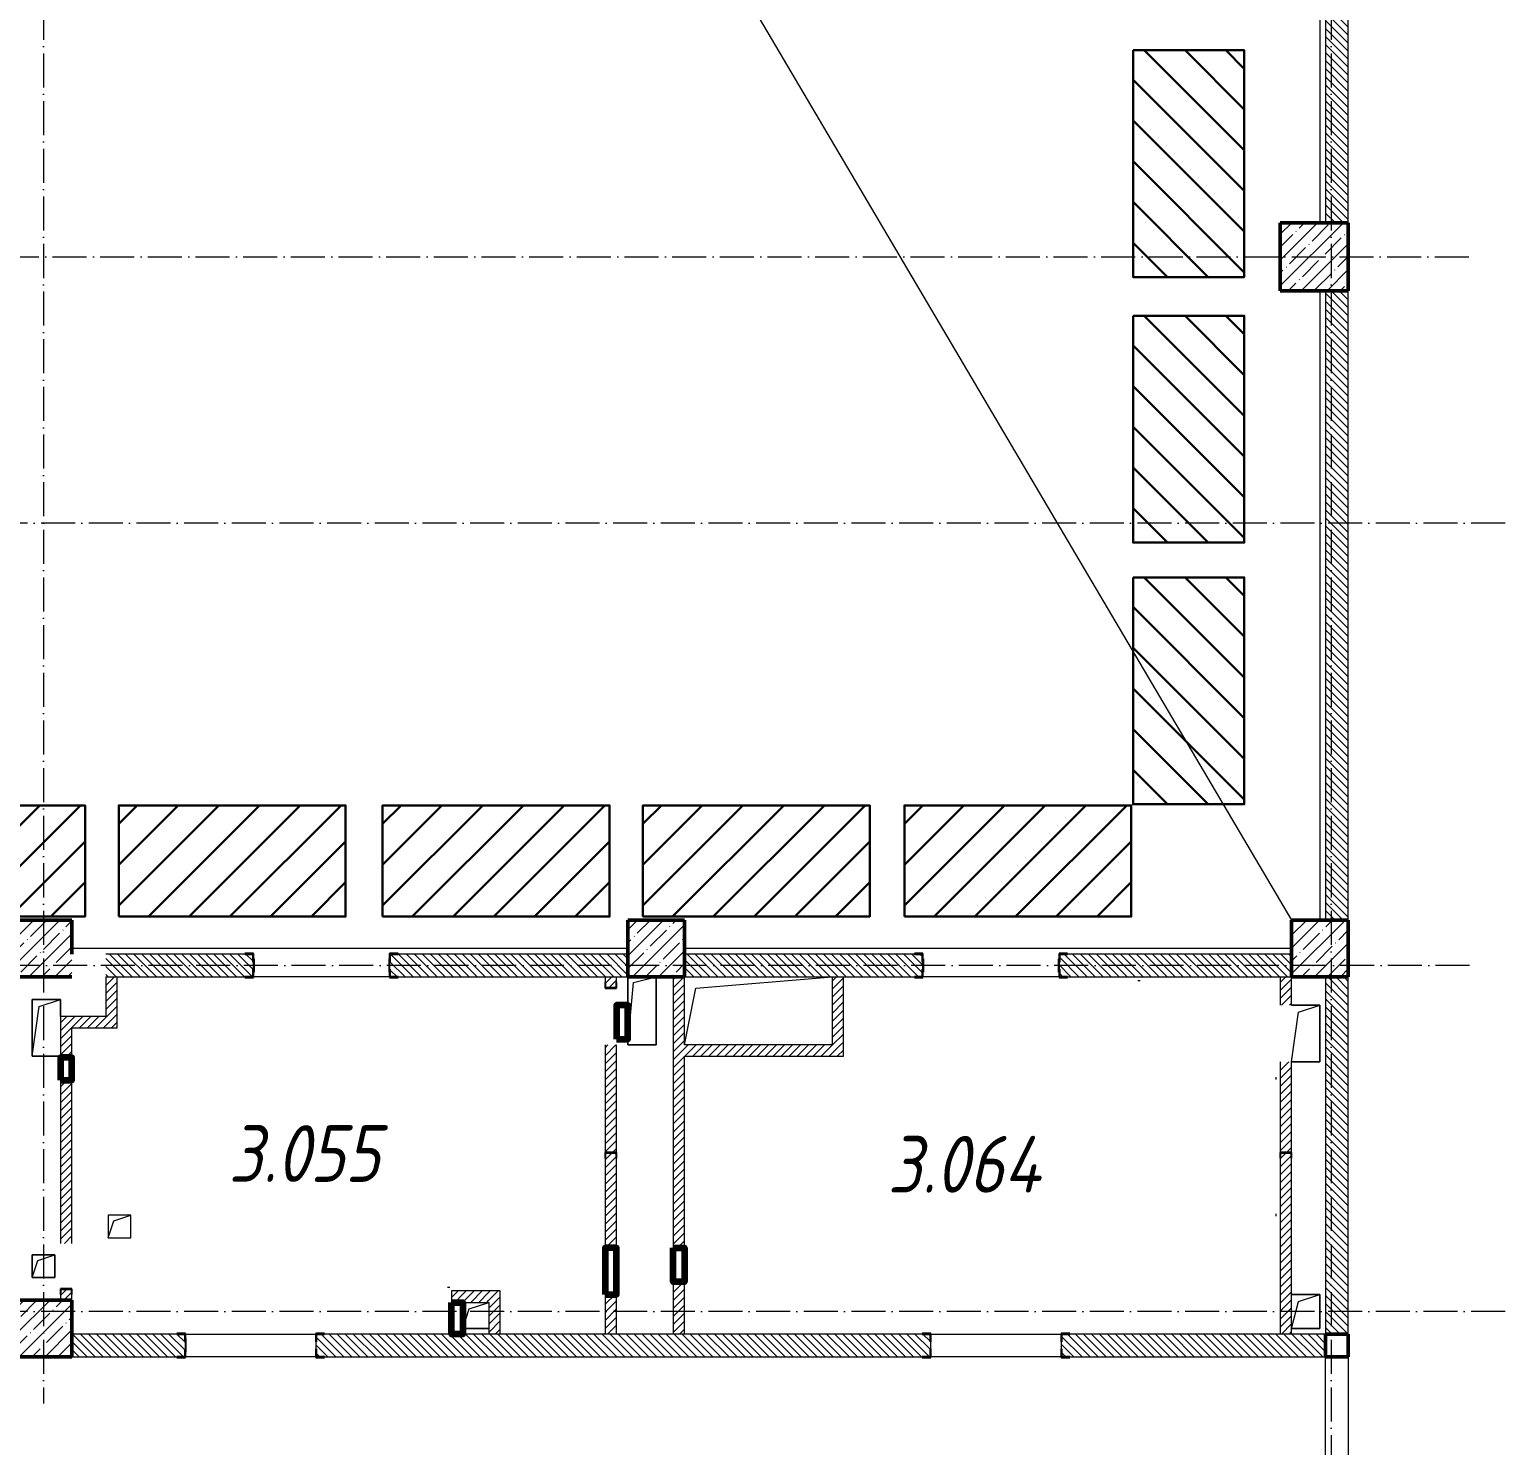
# Model space of a CAD drawing. Header units: millimetres. Extents: x -356862 to 418287, y 0 to 839748.
# Drawn here: x 220054 to 232995, y 467213 to 479702 of the extents above; entities that cross this region are included whole.
import ezdxf

# ---------------------------------------------------------------- set-up
doc = ezdxf.new("R2010")
doc.units = ezdxf.units.MM
doc.linetypes.add('50_200_ШТРИХ_1Т_ш5_п1_п1_', pattern=[700, 500, -100, 0, -100])
for name, color, linetype, lineweight in [('0) строит. леса', 20, 'Continuous', 30), ('9.7) Заделка 956 шт', 6, 'Continuous', 158), ('A-DETL-____-OTLN-4', 7, 'Continuous', 18), ('A-FLOR-____-OTLN', 7, 'Continuous', 9), ('A-GENM-____-MCUT', 7, 'Continuous', 25), ('A-GENM-____-OTLN', 7, 'Continuous', 9), ('A-GENM-____-OTLN-1', 7, 'Continuous', 25), ('A-WALL-____-MCUT-3', 7, 'Continuous', 9), ('A-WALL-____-PATT-1', 7, 'Continuous', 9), ('A-WALL-FNSH-MCUT-1', 7, 'Continuous', 9), ('I-WALL-____-OTLN', 7, 'Continuous', 9), ('S-COLS-____-MCUT', 7, 'Continuous', 50), ('S-COLS-____-OTLN', 7, 'Continuous', 9), ('S-GRID-____-OTLN-1', 7, '50_200_ШТРИХ_1Т_ш5_п1_п1_', 9), ('Марки помещений', 7, 'Continuous', 9)]:
    doc.layers.add(name, color=color, linetype=linetype, lineweight=lineweight)
doc.styles.add('ISOCPEUR_I_2', font='isocpeui.ttf', dxfattribs={"width": 0.85, "height": 2.3})
pattern_1 = [(45, (142429.057, 459015.94), (-35.35534, 35.35534), [])]
pattern_2 = [(135, (142429.057, 459015.94), (-35.35534, -35.35534), [])]

# ---------------------------------------------------------------- blocks, each defined once
blk = doc.blocks.new('BSC_Колонна _Прямоугольная - 500х500-V13-АР1_План отверстий 3 этажа в осях 1-64_А-ГГ')
at = {"layer": 'S-COLS-____-OTLN'}
h = blk.add_hatch(dxfattribs=at)
h.set_pattern_fill('FP_49', color=256, style=0, pattern_type=2)
h.set_pattern_definition([(45, (-89000, -12581.04), (-114.04925, 114.04925), []), (45, (-88885.95, -12581.04), (-114.04925, 114.04925), [201.613, -40.323, 3.353, -36.97])])
h.paths.add_polyline_path([(-250, -250), (250, -250), (250, 250), (-250, 250)], flags=0)
at = {"layer": 'S-COLS-____-MCUT'}
for p, q in [((250, 250), (-250, 250)), ((-250, 250), (-250, -250)), ((250, -250), (250, 250)), ((-250, -250), (250, -250))]:
    blk.add_line(p, q, dxfattribs=at)
blk = doc.blocks.new('BSC_Колонна _Прямоугольная - 600х600-V20-АР1_План отверстий 3 этажа в осях 1-64_А-ГГ')
at = {"layer": 'S-COLS-____-OTLN'}
h = blk.add_hatch(dxfattribs=at)
h.set_pattern_fill('FP_57', color=256, style=0, pattern_type=2)
h.set_pattern_definition([(45, (-88950, -18681.04), (-114.04925, 114.04925), []), (45, (-88835.95, -18681.04), (-114.04925, 114.04925), [201.613, -40.323, 3.353, -36.97])])
h.paths.add_polyline_path([(-300, -300), (300, -300), (300, 300), (-300, 300)], flags=0)
at = {"layer": 'S-COLS-____-MCUT'}
for p, q in [((300, 300), (-300, 300)), ((-300, 300), (-300, -300)), ((300, -300), (300, 300)), ((-300, -300), (300, -300))]:
    blk.add_line(p, q, dxfattribs=at)
blk = doc.blocks.new('BSC_Колонна _Прямоугольная - 500х500-V23-АР1_План отверстий 3 этажа в осях 1-64_А-ГГ')
at = {"layer": 'S-COLS-____-OTLN'}
h = blk.add_hatch(dxfattribs=at)
h.set_pattern_fill('FP_60', color=256, style=0, pattern_type=2)
h.set_pattern_definition([(45, (-77750, -12581.04), (-114.04925, 114.04925), []), (45, (-77635.95, -12581.04), (-114.04925, 114.04925), [201.613, -40.323, 3.353, -36.97])])
h.paths.add_polyline_path([(-250, -250), (250, -250), (250, 250), (-250, 250)], flags=0)
at = {"layer": 'S-COLS-____-MCUT'}
for p, q in [((250, 250), (-250, 250)), ((-250, 250), (-250, -250)), ((250, -50), (250, 250)), ((-250, -250), (250, -250))]:
    blk.add_line(p, q, dxfattribs=at)
blk = doc.blocks.new('BSC_Колонна _Прямоугольная - 500х500-V24-АР1_План отверстий 3 этажа в осях 1-64_А-ГГ')
at = {"layer": 'S-COLS-____-OTLN'}
h = blk.add_hatch(dxfattribs=at)
h.set_pattern_fill('FP_61', color=256, style=0, pattern_type=2)
h.set_pattern_definition([(45, (-83150, -12581.04), (-114.04925, 114.04925), []), (45, (-83035.95, -12581.04), (-114.04925, 114.04925), [201.613, -40.323, 3.353, -36.97])])
h.paths.add_polyline_path([(-250, -250), (250, -250), (250, 250), (-250, 250)], flags=0)
at = {"layer": 'S-COLS-____-MCUT'}
for p, q in [((250, 250), (-250, 250)), ((-250, 250), (-250, -250)), ((250, -250), (250, 250)), ((-250, -250), (250, -250))]:
    blk.add_line(p, q, dxfattribs=at)
blk = doc.blocks.new('BSC_Колонна _Прямоугольная - 500х500-V158-АР1_План отверстий 3 этажа в осях 1-64_А-ГГ')
at = {"layer": 'S-COLS-____-OTLN'}
h = blk.add_hatch(dxfattribs=at)
h.set_pattern_fill('FP_182', color=256, style=0, pattern_type=2)
h.set_pattern_definition([(45, (-77750, -9231.04), (-114.04925, 114.04925), []), (45, (-77635.95, -9231.04), (-114.04925, 114.04925), [201.613, -40.323, 3.353, -36.97])])
h.paths.add_polyline_path([(-250, -250), (250, -250), (250, 250), (-250, 250)], flags=0)
at = {"layer": 'S-COLS-____-MCUT'}
for p, q in [((250, 250), (-250, 250)), ((-250, 250), (-250, -250)), ((250, -250), (250, 250)), ((-250, -250), (250, -250))]:
    blk.add_line(p, q, dxfattribs=at)
blk = doc.blocks.new('154_Стойка_СКБ_Уголок - СМ-2180_200-28268025-АР1_План отверстий 3 этажа в осях 1-64_А-ГГ')
at = {"layer": 'A-GENM-____-MCUT'}
for p, q in [((125, 156), (125, 81)), ((200, 156), (125, 156)), ((131, 81), (131, 150)), ((131, 150), (200, 150)), ((200, 150), (200, 156)), ((125, 81), (131, 81)), ((131, 19), (125, 19)), ((125, 19), (125, -56)), ((131, -50), (131, 19)), ((125, -56), (200, -56)), ((200, -50), (131, -50)), ((200, -56), (200, -50))]:
    blk.add_line(p, q, dxfattribs=at)
blk = doc.blocks.new('Стойка_Влож_Полоса боковая - Полоса-V165-АР1_План отверстий 3 этажа в осях 1-64_А-ГГ')
at = {"layer": 'A-GENM-____-OTLN'}
for p, q in [((-5, 60), (0, 60)), ((-5, -60), (-5, 60)), ((0, -60), (-5, -60))]:
    blk.add_line(p, q, dxfattribs=at)
blk = doc.blocks.new('154_Фахверк_СКБ_Швеллер - Тип_100_3960-28331862-АР1_План отверстий 3 этажа в осях 1-64_А-ГГ')
at = {"layer": 'A-GENM-____-MCUT'}
for p, q in [((175, 50), (125, 50)), ((125, 50), (125, -50)), ((128, 47), (175, 47)), ((128, -47), (128, 47)), ((175, 47), (175, 50)), ((125, -50), (175, -50)), ((175, -47), (128, -47)), ((175, -50), (175, -47))]:
    blk.add_line(p, q, dxfattribs=at)
blk = doc.blocks.new('154_Стойка_СКБ_Уголок - СМ-2480_200-28346303-АР1_План отверстий 3 этажа в осях 1-64_А-ГГ')
at = {"layer": 'A-GENM-____-MCUT'}
for p, q in [((125, 156), (125, 81)), ((200, 156), (125, 156)), ((131, 81), (131, 150)), ((131, 150), (200, 150)), ((200, 150), (200, 156)), ((125, 81), (131, 81)), ((131, 19), (125, 19)), ((125, 19), (125, -56)), ((131, -50), (131, 19)), ((125, -56), (200, -56)), ((200, -50), (131, -50)), ((200, -56), (200, -50))]:
    blk.add_line(p, q, dxfattribs=at)
blk = doc.blocks.new('Стойка_Влож_Полоса боковая - Полоса-28213942-АР1_План отверстий 3 этажа в осях 1-64_А-ГГ')
at = {"layer": 'A-GENM-____-OTLN'}
for p, q in [((-5, 60), (0, 60)), ((-5, -60), (-5, 60)), ((0, 31), (0, -31)), ((0, -60), (-5, -60))]:
    blk.add_line(p, q, dxfattribs=at)
blk = doc.blocks.new('154_Фахверк_СКБ_Швеллер - Тип_100_3960_зеркало-29769493-АР1_План отверстий 3 этажа в осях 1-64_А-ГГ')
at = {"layer": 'A-GENM-____-MCUT'}
for p, q in [((175, 50), (125, 50)), ((125, 50), (125, -50)), ((128, 47), (175, 47)), ((128, -47), (128, 47)), ((175, 47), (175, 50)), ((125, -50), (175, -50)), ((175, -47), (128, -47)), ((175, -50), (175, -47))]:
    blk.add_line(p, q, dxfattribs=at)
blk = doc.blocks.new('AR_Отверстие прямоугольное _в плите_ - AR_Отверстие прямоугольное _в плите_-30458127-АР1_План отверстий 3 этажа в осях 1-64_А-ГГ')
at = {"layer": 'A-GENM-____-OTLN'}
for p, q in [((100, 100), (-100, 100)), ((-100, 100), (-100, -100)), ((-100, -100), (-50, 50)), ((-50, 50), (100, 100)), ((100, -100), (100, 100)), ((-100, -100), (100, -100))]:
    blk.add_line(p, q, dxfattribs=at)
blk = doc.blocks.new('AR_Отверстие прямоугольное _в плите_ - AR_Отверстие прямоугольное _в плите_-30459229-АР1_План отверстий 3 этажа в осях 1-64_А-ГГ')
at = {"layer": 'A-GENM-____-OTLN'}
for p, q in [((125, 250), (-125, 250)), ((-125, 250), (-125, -250)), ((-125, -250), (-63, 188)), ((-63, 188), (125, 250)), ((125, 100), (125, 250)), ((-125, -250), (125, -250))]:
    blk.add_line(p, q, dxfattribs=at)
blk = doc.blocks.new('AR_Отверстие прямоугольное _в плите_ - AR_Отверстие прямоугольное _в плите_-V171-АР1_План отверстий 3 этажа в осях 1-64_А-ГГ')
at = {"layer": 'A-GENM-____-OTLN'}
for p, q in [((125, 250), (-125, 250)), ((-125, -250), (-63, 188)), ((-63, 188), (125, 250)), ((125, -250), (125, 250)), ((-125, -250), (125, -250))]:
    blk.add_line(p, q, dxfattribs=at)
blk = doc.blocks.new('AR_Отверстие прямоугольное _в плите_ - AR_Отверстие прямоугольное _в плите_-30459234-АР1_План отверстий 3 этажа в осях 1-64_А-ГГ')
at = {"layer": 'A-GENM-____-OTLN'}
for p, q in [((-125, 300), (-125, -300)), ((-75, 250), (125, 300)), ((125, -300), (125, 300)), ((-125, -300), (-75, 250)), ((-125, -300), (125, -300))]:
    blk.add_line(p, q, dxfattribs=at)
blk = doc.blocks.new('AR_Отверстие прямоугольное _в плите_ - AR_Отверстие прямоугольное _в плите_-30459207-АР1_План отверстий 3 этажа в осях 1-64_А-ГГ')
at = {"layer": 'A-GENM-____-OTLN'}
for p, q in [((100, 100), (-100, 100)), ((-100, 100), (-100, -100)), ((-100, -100), (-50, 50)), ((-50, 50), (100, 100)), ((100, -100), (100, 100)), ((-100, -100), (100, -100))]:
    blk.add_line(p, q, dxfattribs=at)
blk = doc.blocks.new('AR_Отверстие прямоугольное _в плите_ - AR_Отверстие прямоугольное _в плите_-30552510-АР1_План отверстий 3 этажа в осях 1-64_А-ГГ')
at = {"layer": 'A-GENM-____-OTLN'}
for p, q in [((-550, 200), (650, 300)), ((-650, -300), (-550, 200))]:
    blk.add_line(p, q, dxfattribs=at)
blk = doc.blocks.new('AR_Отверстие прямоугольное _в плите_ - AR_Отверстие прямоугольное _в плите_-30552839-АР1_План отверстий 3 этажа в осях 1-64_А-ГГ')
at = {"layer": 'A-GENM-____-OTLN'}
for p, q in [((-115, -115), (-58, 58)), ((-58, 58), (115, 115)), ((-115, -115), (115, -115))]:
    blk.add_line(p, q, dxfattribs=at)
blk = doc.blocks.new('AR_Отверстие прямоугольное _в плите_ - AR_Отверстие прямоугольное _в плите_-30552590-АР1_План отверстий 3 этажа в осях 1-64_А-ГГ')
at = {"layer": 'A-GENM-____-OTLN'}
for p, q in [((125, 150), (-125, 150)), ((-63, 88), (125, 150)), ((125, -150), (125, 150)), ((-125, -150), (-63, 88)), ((-125, -150), (125, -150))]:
    blk.add_line(p, q, dxfattribs=at)
blk = doc.blocks.new('BSC_Колонна _Прямоугольная1 - 200х200 _металл_-35216022-АР1_План отверстий 3 этажа в осях 1-64_А-ГГ')
at = {"layer": 'S-COLS-____-MCUT'}
for p, q in [((100, 100), (-100, 100)), ((-100, 100), (-100, -100)), ((100, -100), (100, 100)), ((-100, -100), (100, -100))]:
    blk.add_line(p, q, dxfattribs=at)

msp = doc.modelspace()

# ---------------------------------------------------------------- hatches: boundary and pattern name
at = {"layer": '0) строит. леса'}
h = msp.add_hatch(dxfattribs=at)
h.set_pattern_fill('ANSI31', color=256, scale=80, angle=-90)
h.set_pattern_definition([(315, (375800.56, 479077.98), (179.60512, 179.60512), [])])
h.paths.add_polyline_path([(229782.0629, 479518.2093), (229782.0629, 477518.2093), (230762.0629, 477518.2093), (230762.0629, 479518.2093)])
h = msp.add_hatch(dxfattribs=at)
h.set_pattern_fill('ANSI31', color=256, scale=80, angle=-90)
h.set_pattern_definition([(315, (375800.56, 476736.02), (179.60512, 179.60512), [])])
h.paths.add_polyline_path([(229782.0629, 477176.2477), (229782.0629, 475176.2477), (230762.0629, 475176.2477), (230762.0629, 477176.2477)])
h = msp.add_hatch(dxfattribs=at)
h.set_pattern_fill('ANSI31', color=256, scale=80, angle=-90)
h.set_pattern_definition([(315, (375800.56, 474429.28), (179.60512, 179.60512), [])])
h.paths.add_polyline_path([(229782.0629, 474869.5043), (229782.0629, 472869.5043), (230762.0629, 472869.5043), (230762.0629, 474869.5043)])
h = msp.add_hatch(dxfattribs=at)
h.set_pattern_fill('ANSI31', color=256, scale=80)
h.set_pattern_definition([(45, (218985.83, 617897.41), (-179.60512, 179.60512), [])])
h.paths.add_polyline_path([(218545.6, 471878.9147), (220545.6, 471878.9147), (220545.6, 472858.9147), (218545.6, 472858.9147)])
h = msp.add_hatch(dxfattribs=at)
h.set_pattern_fill('ANSI31', color=256, scale=80)
h.set_pattern_definition([(45, (221281.95, 617897.41), (-179.60512, 179.60512), [])])
h.paths.add_polyline_path([(220841.7239, 471878.9147), (222841.7239, 471878.9147), (222841.7239, 472858.9147), (220841.7239, 472858.9147)])
h = msp.add_hatch(dxfattribs=at)
h.set_pattern_fill('ANSI31', color=256, scale=80)
h.set_pattern_definition([(45, (223607.92, 617897.41), (-179.60512, 179.60512), [])])
h.paths.add_polyline_path([(223167.6886, 471878.9147), (225167.6886, 471878.9147), (225167.6886, 472858.9147), (223167.6886, 472858.9147)])
h = msp.add_hatch(dxfattribs=at)
h.set_pattern_fill('ANSI31', color=256, scale=80)
h.set_pattern_definition([(45, (225901.93, 617897.41), (-179.60512, 179.60512), [])])
h.paths.add_polyline_path([(225461.7017, 471878.9147), (227461.7017, 471878.9147), (227461.7017, 472858.9147), (225461.7017, 472858.9147)])
h = msp.add_hatch(dxfattribs=at)
h.set_pattern_fill('ANSI31', color=256, scale=80)
h.set_pattern_definition([(45, (228206.61, 617897.41), (-179.60512, 179.60512), [])])
h.paths.add_polyline_path([(227766.3852, 471878.9147), (229766.3852, 471878.9147), (229766.3852, 472858.9147), (227766.3852, 472858.9147)])
at = {"layer": 'A-WALL-____-PATT-1'}
h = msp.add_hatch(dxfattribs=at)
h.set_pattern_fill('FP_6', color=256, style=0, pattern_type=2)
h.set_pattern_definition(pattern_2)
h.paths.add_polyline_path([(231679.0567, 477996.983), (231679.0567, 483396.983), (231479.0567, 483396.983), (231479.0567, 477996.983)], flags=0)
h = msp.add_hatch(dxfattribs=at)
h.set_pattern_fill('FP_6', color=256, style=0, pattern_type=2)
h.set_pattern_definition(pattern_2)
h.paths.add_polyline_path([(231679.0567, 471846.983), (231679.0567, 477396.983), (231479.0567, 477396.983), (231479.0567, 471846.983)], flags=0)
h = msp.add_hatch(dxfattribs=at)
h.set_pattern_fill('FP_6', color=256, style=0, pattern_type=2)
h.set_pattern_definition(pattern_2)
h.paths.add_polyline_path([(223235.0567, 471346.983), (225329.0567, 471346.983), (225329.0567, 471546.983), (223235.0567, 471546.983), (223235.0567, 471477.983), (223229.0567, 471477.983), (223229.0567, 471415.983), (223235.0567, 471415.983), (223235.0567, 471347.5544)], flags=0)
h.paths.add_polyline_path([(221951.2728, 471346.983), (222023.0567, 471346.983), (222023.0567, 471415.983), (222029.0567, 471415.983), (222029.0567, 471477.983), (222023.0567, 471477.983), (222023.0567, 471546.983), (220729.0567, 471546.983), (220729.0567, 471346.983)], flags=0)
h = msp.add_hatch(dxfattribs=at)
h.set_pattern_fill('FP_6', color=256, style=0, pattern_type=2)
h.set_pattern_definition(pattern_2)
h.paths.add_polyline_path([(229135.0567, 471346.983), (231179.0567, 471346.983), (231179.0567, 471546.983), (229135.0567, 471546.983), (229135.0567, 471477.983), (229129.0567, 471477.983), (229129.0567, 471415.983), (229135.0567, 471415.983), (229135.0567, 471347.5683)], flags=0)
h.paths.add_polyline_path([(227854.0567, 471346.983), (227923.0567, 471346.983), (227923.0567, 471415.983), (227929.0567, 471415.983), (227929.0567, 471477.983), (227923.0567, 471477.983), (227923.0567, 471546.983), (225829.0567, 471546.983), (225829.0567, 471346.983), (227253.6656, 471346.983)], flags=0)
h = msp.add_hatch(dxfattribs=at)
h.set_pattern_fill('FP_5', color=256, style=0, pattern_type=2)
h.set_pattern_definition(pattern_1)
h.paths.add_polyline_path([(220829.0567, 470896.983), (220829.0567, 471346.983), (220729.0567, 471346.983), (220729.0567, 470896.983)], flags=0)
h = msp.add_hatch(dxfattribs=at)
h.set_pattern_fill('FP_5', color=256, style=0, pattern_type=2)
h.set_pattern_definition(pattern_1)
h.paths.add_polyline_path([(225129.0567, 468196.983), (225229.0567, 468196.983), (225229.0567, 468546.983), (225129.0567, 468546.983), (225129.0567, 468350.298)], flags=0)
h.paths.add_polyline_path([(225229.0567, 468956.983), (225229.0567, 469746.983), (225226.0567, 469746.983), (225226.0567, 469793.983), (225132.0567, 469793.983), (225132.0567, 469746.983), (225129.0567, 469746.983), (225129.0567, 468956.983), (225226.0567, 468956.983)], flags=0)
h.paths.add_polyline_path([(225229.0567, 469796.983), (225229.0567, 470746.983), (225129.0567, 470746.983), (225129.0567, 469796.983), (225226.0567, 469796.983)], flags=0)
h.paths.add_polyline_path([(225226.0567, 471249.983), (225226.0567, 471296.983), (225229.0567, 471296.983), (225229.0567, 471346.983), (225129.0567, 471346.983), (225129.0567, 471296.983), (225132.0567, 471296.983), (225132.0567, 471249.983)], flags=0)
h = msp.add_hatch(dxfattribs=at)
h.set_pattern_fill('FP_5', color=256, style=0, pattern_type=2)
h.set_pattern_definition(pattern_1)
h.paths.add_polyline_path([(225729.0567, 468196.983), (225829.0567, 468196.983), (225829.0567, 468656.983), (225729.0567, 468656.983)], flags=0)
h.paths.add_polyline_path([(225729.0567, 468956.983), (225829.0567, 468956.983), (225829.0567, 471346.983), (225729.0567, 471346.983), (225729.0567, 470070.3588)], flags=0)
h = msp.add_hatch(dxfattribs=at)
h.set_pattern_fill('FP_5', color=256, style=0, pattern_type=2)
h.set_pattern_definition(pattern_1)
h.paths.add_polyline_path([(227229.0567, 470746.983), (227229.0567, 471346.983), (227129.0567, 471346.983), (227129.0567, 470746.983)], flags=0)
h = msp.add_hatch(dxfattribs=at)
h.set_pattern_fill('FP_5', color=256, style=0, pattern_type=2)
h.set_pattern_definition(pattern_1)
h.paths.add_polyline_path([(231079.0567, 468196.983), (231179.0567, 468196.983), (231179.0567, 469746.983), (231176.0567, 469746.983), (231176.0567, 469793.983), (231082.0567, 469793.983), (231082.0567, 469746.983), (231079.0567, 469746.983)], flags=0)
h.paths.add_polyline_path([(231179.0567, 469796.983), (231179.0567, 470596.983), (231079.0567, 470596.983), (231079.0567, 469796.983), (231176.0567, 469796.983)], flags=0)
h.paths.add_polyline_path([(231079.0567, 471096.983), (231179.0567, 471096.983), (231179.0567, 471346.983), (231079.0567, 471346.983)], flags=0)
h = msp.add_hatch(dxfattribs=at)
h.set_pattern_fill('FP_6', color=256, style=0, pattern_type=2)
h.set_pattern_definition(pattern_2)
h.paths.add_polyline_path([(231679.0567, 468196.983), (231679.0567, 471346.983), (231479.0567, 471346.983), (231479.0567, 468196.983)], flags=0)
h = msp.add_hatch(dxfattribs=at)
h.set_pattern_fill('FP_5', color=256, style=0, pattern_type=2)
h.set_pattern_definition(pattern_1)
h.paths.add_polyline_path([(220329.0567, 468496.983), (220429.0567, 468496.983), (220429.0567, 468546.983), (220426.0567, 468546.983), (220426.0567, 468593.983), (220332.0567, 468593.983), (220331.1401, 468546.983), (220329.0567, 468546.983)], flags=0)
h.paths.add_polyline_path([(220349.8901, 468996.983), (220429.0567, 468996.983), (220429.0567, 470436.983), (220329.0567, 470436.983), (220329.0567, 468996.983)], flags=0)
h.paths.add_polyline_path([(220418.2234, 470636.983), (220429.0567, 470636.983), (220429.0567, 470996.983), (220329.0567, 470996.983), (220329.0567, 470636.983)], flags=0)
h = msp.add_hatch(dxfattribs=at)
h.set_pattern_fill('FP_5', color=256, style=0, pattern_type=2)
h.set_pattern_definition(pattern_1)
h.paths.add_polyline_path([(220429.0567, 470896.983), (220729.0567, 470896.983), (220729.0567, 470996.983), (220429.0567, 470996.983)], flags=0)
h = msp.add_hatch(dxfattribs=at)
h.set_pattern_fill('FP_5', color=256, style=0, pattern_type=2)
h.set_pattern_definition(pattern_1)
h.paths.add_polyline_path([(225829.0567, 470646.983), (227229.0567, 470646.983), (227229.0567, 470746.983), (225829.0567, 470746.983)], flags=0)
h = msp.add_hatch(dxfattribs=at)
h.set_pattern_fill('FP_5', color=256, style=0, pattern_type=2)
h.set_pattern_definition(pattern_1)
h.paths.add_polyline_path([(223874.0567, 468476.983), (223874.0567, 468576.983), (223774.0567, 468576.983), (223774.0567, 468476.983)], flags=0)
h = msp.add_hatch(dxfattribs=at)
h.set_pattern_fill('FP_5', color=256, style=0, pattern_type=2)
h.set_pattern_definition(pattern_1)
h.paths.add_polyline_path([(224104.0567, 468476.983), (224104.0567, 468576.983), (223874.0567, 468576.983), (223874.0567, 468476.983)], flags=0)
h = msp.add_hatch(dxfattribs=at)
h.set_pattern_fill('FP_5', color=256, style=0, pattern_type=2)
h.set_pattern_definition(pattern_1)
h.paths.add_polyline_path([(224104.0567, 468196.983), (224204.0567, 468196.983), (224204.0567, 468576.983), (224104.0567, 468576.983), (224104.0567, 468350.298)], flags=0)
h = msp.add_hatch(dxfattribs=at)
h.set_pattern_fill('FP_6', color=256, style=0, pattern_type=2)
h.set_pattern_definition(pattern_2)
h.paths.add_polyline_path([(231479.0567, 467996.983), (231479.0567, 468196.983), (229155.0567, 468196.4679), (229155.0567, 468127.983), (229149.0567, 468127.983), (229149.0567, 468065.983), (229155.0567, 468065.983), (229155.0567, 467996.983), (230788.5942, 467996.983)], flags=0)
h.paths.add_polyline_path([(227253.6656, 467996.983), (227993.0567, 467996.983), (227993.0567, 468065.983), (227999.0567, 468065.983), (227999.0567, 468127.983), (227993.0567, 468127.983), (227993.0567, 468196.983), (222585.0567, 468196.983), (222585.0567, 468127.983), (222579.0567, 468127.983), (222579.0567, 468065.983), (222585.0567, 468065.983), (222585.0567, 467996.983), (225486.2013, 467996.983)], flags=0)
h.paths.add_polyline_path([(221354.0567, 467996.983), (221423.0567, 467996.983), (221423.0567, 468065.983), (221429.0567, 468065.983), (221429.0567, 468127.983), (221423.0567, 468127.983), (221423.0567, 468196.983), (220429.0567, 468196.983), (220429.0567, 467996.983)], flags=0)

# ---------------------------------------------------------------- linework, layer by layer
at = {"layer": '0) строит. леса'}
for points in [[(229782.0629, 479518.2093), (229782.0629, 477518.2093), (230762.0629, 477518.2093), (230762.0629, 479518.2093)], [(229782.0629, 477176.2477), (229782.0629, 475176.2477), (230762.0629, 475176.2477), (230762.0629, 477176.2477)], [(229782.0629, 474869.5043), (229782.0629, 472869.5043), (230762.0629, 472869.5043), (230762.0629, 474869.5043)], [(218545.6, 471878.9147), (220545.6, 471878.9147), (220545.6, 472858.9147), (218545.6, 472858.9147)], [(220841.7239, 471878.9147), (222841.7239, 471878.9147), (222841.7239, 472858.9147), (220841.7239, 472858.9147)], [(223167.6886, 471878.9147), (225167.6886, 471878.9147), (225167.6886, 472858.9147), (223167.6886, 472858.9147)], [(225461.7017, 471878.9147), (227461.7017, 471878.9147), (227461.7017, 472858.9147), (225461.7017, 472858.9147)], [(227766.3852, 471878.9147), (229766.3852, 471878.9147), (229766.3852, 472858.9147), (227766.3852, 472858.9147)]]:
    msp.add_lwpolyline(points, close=True, dxfattribs=at)
at = {"layer": '9.7) Заделка 956 шт'}
for points in [[(225229.0567, 470796.983), (225329.0567, 470796.983), (225329.0567, 471096.983), (225229.0567, 471096.983)], [(220329.0567, 470436.983), (220429.0567, 470436.983), (220429.0567, 470636.983), (220329.0567, 470636.983)], [(225129.0567, 468546.983), (225229.0567, 468546.983), (225229.0567, 468956.983), (225129.0567, 468956.983)], [(225729.0567, 468956.983), (225829.0567, 468956.983), (225829.0567, 468656.983), (225729.0567, 468656.983)], [(223774.0567, 468476.983), (223874.0567, 468476.983), (223874.0567, 468196.983), (223774.0567, 468196.983)]]:
    msp.add_lwpolyline(points, close=True, dxfattribs=at)
at = {"layer": 'A-DETL-____-OTLN-4'}
msp.add_line((213779.0567, 501346.983), (231179.0567, 471846.983), dxfattribs=at)
at = {"layer": 'A-FLOR-____-OTLN'}
for p, q in [((231429.0567, 483396.983), (231429.0567, 477996.983)), ((231429.0567, 477396.983), (231429.0567, 471846.983)), ((225329.0567, 471596.983), (220429.0567, 471596.983)), ((231179.0567, 471596.983), (225829.0567, 471596.983)), ((225329.0567, 470746.983), (225329.0567, 471346.983)), ((225579.0567, 471346.983), (225579.0567, 470746.983)), ((220079.0567, 471146.983), (220329.0567, 471146.983)), ((220079.0567, 470646.983), (220079.0567, 471146.983)), ((220329.0567, 471146.983), (220329.0567, 470996.983)), ((231179.0567, 471096.983), (231429.0567, 471096.983)), ((231429.0567, 471096.983), (231429.0567, 470596.983)), ((225579.0567, 470746.983), (225329.0567, 470746.983)), ((220329.0567, 470646.983), (220079.0567, 470646.983)), ((231429.0567, 470596.983), (231179.0567, 470596.983)), ((220079.0567, 468896.983), (220279.0567, 468896.983)), ((220079.0567, 468696.983), (220079.0567, 468896.983)), ((220279.0567, 468896.983), (220279.0567, 468696.983)), ((220279.0567, 468696.983), (220079.0567, 468696.983)), ((231179.0567, 468546.983), (231429.0567, 468546.983)), ((231429.0567, 468546.983), (231429.0567, 468246.983)), ((224104.0567, 468246.983), (223874.0567, 468246.983)), ((231429.0567, 468246.983), (231179.0567, 468246.983))]:
    msp.add_line(p, q, dxfattribs=at)
at = {"layer": 'A-WALL-____-MCUT-3'}
for p, q in [((231479.0567, 483396.983), (231479.0567, 477996.983)), ((231679.0567, 477996.983), (231679.0567, 483396.983)), ((231479.0567, 477396.983), (231479.0567, 471846.983)), ((231679.0567, 471846.983), (231679.0567, 477396.983)), ((221954.0567, 471546.983), (220729.0567, 471546.983)), ((225329.0567, 471546.983), (223304.0567, 471546.983)), ((227854.0567, 471546.983), (225829.0567, 471546.983)), ((231179.0567, 471546.983), (229204.0567, 471546.983)), ((220729.0567, 471346.983), (221954.0567, 471346.983)), ((223304.0567, 471346.983), (225329.0567, 471346.983)), ((225829.0567, 471346.983), (227854.0567, 471346.983)), ((229204.0567, 471346.983), (231179.0567, 471346.983)), ((231479.0567, 471346.983), (231479.0567, 468196.983)), ((231679.0567, 468196.983), (231679.0567, 471346.983)), ((221354.0567, 468196.983), (220429.0567, 468196.983)), ((221429.0567, 468065.983), (221429.0567, 468127.983)), ((222579.0567, 468127.983), (222579.0567, 468065.983)), ((223774.0567, 468196.983), (222654.0567, 468196.983)), ((227924.0567, 468196.983), (223874.0567, 468196.983)), ((227999.0567, 468065.983), (227999.0567, 468127.983)), ((229149.0567, 468127.983), (229149.0567, 468065.983)), ((231479.0567, 468196.983), (229224.0567, 468196.983)), ((220429.0567, 467996.983), (221354.0567, 467996.983)), ((222654.0567, 467996.983), (227924.0567, 467996.983)), ((229224.0567, 467996.983), (231479.0567, 467996.983))]:
    msp.add_line(p, q, dxfattribs=at)
at = {"layer": 'A-WALL-FNSH-MCUT-1'}
for p, q in [((220729.0567, 471346.983), (220729.0567, 471346.983)), ((220729.0567, 471346.983), (220729.0567, 470996.983)), ((220829.0567, 470896.983), (220829.0567, 471346.983)), ((225129.0567, 471346.983), (225129.0567, 471296.983)), ((225229.0567, 471296.983), (225229.0567, 471346.983)), ((225729.0567, 471346.983), (225729.0567, 468956.983)), ((225829.0567, 470746.983), (225829.0567, 471346.983)), ((227129.0567, 471346.983), (227129.0567, 470746.983)), ((227229.0567, 470646.983), (227229.0567, 471346.983)), ((229844.0567, 471311.983), (229824.0567, 471311.983)), ((231079.0567, 471346.983), (231079.0567, 471096.983)), ((231179.0567, 471096.983), (231179.0567, 471346.983)), ((220329.0567, 470996.983), (220329.0567, 470636.983)), ((220729.0567, 470996.983), (220329.0567, 470996.983)), ((220429.0567, 470636.983), (220429.0567, 470896.983)), ((220429.0567, 470896.983), (220829.0567, 470896.983)), ((225129.0567, 470746.983), (225129.0567, 469796.983)), ((225229.0567, 469796.983), (225229.0567, 470746.983)), ((227129.0567, 470746.983), (225829.0567, 470746.983)), ((225829.0567, 468956.983), (225829.0567, 470646.983)), ((225829.0567, 470646.983), (227229.0567, 470646.983)), ((231079.0567, 470596.983), (231079.0567, 469796.983)), ((231179.0567, 469796.983), (231179.0567, 470596.983)), ((220329.0567, 470436.983), (220329.0567, 468996.983)), ((220429.0567, 468996.983), (220429.0567, 470436.983)), ((231044.0567, 470441.983), (231044.0567, 470461.983)), ((225129.0567, 469746.983), (225129.0567, 468956.983)), ((225229.0567, 468956.983), (225229.0567, 469746.983)), ((231079.0567, 469746.983), (231079.0567, 468196.983)), ((231179.0567, 468196.983), (231179.0567, 469746.983)), ((231044.0567, 469236.983), (231044.0567, 469256.983)), ((223739.0567, 468611.983), (223759.0567, 468611.983)), ((225729.0567, 468656.983), (225729.0567, 468196.983)), ((225829.0567, 468196.983), (225829.0567, 468656.983)), ((220329.0567, 468546.983), (220329.0567, 468496.983)), ((220429.0567, 468496.983), (220429.0567, 468546.983)), ((223774.0567, 468576.983), (223774.0567, 468476.983)), ((224204.0567, 468576.983), (223774.0567, 468576.983)), ((223874.0567, 468476.983), (224104.0567, 468476.983)), ((224104.0567, 468476.983), (224104.0567, 468196.983)), ((224204.0567, 468196.983), (224204.0567, 468576.983)), ((225129.0567, 468546.983), (225129.0567, 468196.983)), ((225229.0567, 468196.983), (225229.0567, 468546.983))]:
    msp.add_line(p, q, dxfattribs=at)
at = {"layer": 'I-WALL-____-OTLN'}
for p, q in [((223229.0567, 471346.983), (222029.0567, 471346.983)), ((229129.0567, 471346.983), (227929.0567, 471346.983)), ((221429.0567, 468196.983), (222579.0567, 468196.983)), ((227999.0567, 468196.983), (229149.0567, 468196.983)), ((222579.0567, 467996.983), (221429.0567, 467996.983)), ((229149.0567, 467996.983), (227999.0567, 467996.983)), ((231479.0567, 465796.983), (231479.0567, 467996.983)), ((231679.0567, 467996.983), (231679.0567, 465796.983))]:
    msp.add_line(p, q, dxfattribs=at)
at = {"layer": 'S-GRID-____-OTLN-1', "color": 251, "ltscale": 0.6, "true_color": 0x636466}
for p, q in [((220179.0567, 508896.9006), (220179.0567, 467585.8406)), ((231529.0567, 508896.9006), (231529.0567, 454533.3346)), ((209755.8272, 477696.983), (232747.844, 477696.983)), ((246503.4633, 475346.983), (209755.8272, 475346.983)), ((232747.844, 471446.983), (209755.8272, 471446.983)), ((246503.4633, 468396.983), (137999.201, 468396.983))]:
    msp.add_line(p, q, dxfattribs=at)

# ---------------------------------------------------------------- block references
at = {"layer": 'A-GENM-____-OTLN', "rotation": 180}
for name, p in [('Стойка_Влож_Полоса боковая - Полоса-28213942-АР1_План отверстий 3 этажа в осях 1-64_А-ГГ', (222029.0567, 471446.983)), ('Стойка_Влож_Полоса боковая - Полоса-28213942-АР1_План отверстий 3 этажа в осях 1-64_А-ГГ', (227929.0567, 471446.983)), ('Стойка_Влож_Полоса боковая - Полоса-V165-АР1_План отверстий 3 этажа в осях 1-64_А-ГГ', (221429.0567, 468096.983))]:
    msp.add_blockref(name, p, dxfattribs=at)
at = {"layer": 'A-GENM-____-OTLN'}
for name, p in [('Стойка_Влож_Полоса боковая - Полоса-28213942-АР1_План отверстий 3 этажа в осях 1-64_А-ГГ', (223229.0567, 471446.983)), ('Стойка_Влож_Полоса боковая - Полоса-28213942-АР1_План отверстий 3 этажа в осях 1-64_А-ГГ', (229129.0567, 471446.983)), ('AR_Отверстие прямоугольное _в плите_ - AR_Отверстие прямоугольное _в плите_-30459234-АР1_План отверстий 3 этажа в осях 1-64_А-ГГ', (225454.0567, 471046.983)), ('AR_Отверстие прямоугольное _в плите_ - AR_Отверстие прямоугольное _в плите_-30552510-АР1_План отверстий 3 этажа в осях 1-64_А-ГГ', (226479.0567, 471046.983)), ('AR_Отверстие прямоугольное _в плите_ - AR_Отверстие прямоугольное _в плите_-30459229-АР1_План отверстий 3 этажа в осях 1-64_А-ГГ', (220204.0567, 470896.983)), ('AR_Отверстие прямоугольное _в плите_ - AR_Отверстие прямоугольное _в плите_-V171-АР1_План отверстий 3 этажа в осях 1-64_А-ГГ', (231304.0567, 470846.983)), ('AR_Отверстие прямоугольное _в плите_ - AR_Отверстие прямоугольное _в плите_-30459207-АР1_План отверстий 3 этажа в осях 1-64_А-ГГ', (220848.716, 469146.983)), ('AR_Отверстие прямоугольное _в плите_ - AR_Отверстие прямоугольное _в плите_-30458127-АР1_План отверстий 3 этажа в осях 1-64_А-ГГ', (220179.0567, 468796.983)), ('AR_Отверстие прямоугольное _в плите_ - AR_Отверстие прямоугольное _в плите_-30552839-АР1_План отверстий 3 этажа в осях 1-64_А-ГГ', (223989.0567, 468361.983)), ('AR_Отверстие прямоугольное _в плите_ - AR_Отверстие прямоугольное _в плите_-30552590-АР1_План отверстий 3 этажа в осях 1-64_А-ГГ', (231304.0567, 468396.983))]:
    msp.add_blockref(name, p, dxfattribs=at)
at = {"layer": 'A-GENM-____-OTLN-1'}
for name, p, rotation in [('154_Стойка_СКБ_Уголок - СМ-2480_200-28346303-АР1_План отверстий 3 этажа в осях 1-64_А-ГГ', (222154.0567, 471496.983), 180), ('154_Стойка_СКБ_Уголок - СМ-2480_200-28346303-АР1_План отверстий 3 этажа в осях 1-64_А-ГГ', (228054.0567, 471496.983), 180), ('154_Фахверк_СКБ_Швеллер - Тип_100_3960_зеркало-29769493-АР1_План отверстий 3 этажа в осях 1-64_А-ГГ', (225179.0567, 471121.983), 90), ('154_Фахверк_СКБ_Швеллер - Тип_100_3960-28331862-АР1_План отверстий 3 этажа в осях 1-64_А-ГГ', (225179.0567, 469921.983), 270), ('154_Фахверк_СКБ_Швеллер - Тип_100_3960-28331862-АР1_План отверстий 3 этажа в осях 1-64_А-ГГ', (231129.0567, 469921.983), 270), ('154_Фахверк_СКБ_Швеллер - Тип_100_3960_зеркало-29769493-АР1_План отверстий 3 этажа в осях 1-64_А-ГГ', (220379.0567, 468721.983), 269.9999999999998), ('154_Стойка_СКБ_Уголок - СМ-2180_200-28268025-АР1_План отверстий 3 этажа в осях 1-64_А-ГГ', (221554.0567, 468146.983), 180), ('154_Стойка_СКБ_Уголок - СМ-2180_200-28268025-АР1_План отверстий 3 этажа в осях 1-64_А-ГГ', (228124.0567, 468146.983), 180)]:
    msp.add_blockref(name, p, dxfattribs=dict(at, rotation=rotation))
for name, p in [('154_Стойка_СКБ_Уголок - СМ-2480_200-28346303-АР1_План отверстий 3 этажа в осях 1-64_А-ГГ', (223104.0567, 471396.983)), ('154_Стойка_СКБ_Уголок - СМ-2480_200-28346303-АР1_План отверстий 3 этажа в осях 1-64_А-ГГ', (229004.0567, 471396.983)), ('154_Стойка_СКБ_Уголок - СМ-2180_200-28268025-АР1_План отверстий 3 этажа в осях 1-64_А-ГГ', (222454.0567, 468046.983)), ('154_Стойка_СКБ_Уголок - СМ-2180_200-28268025-АР1_План отверстий 3 этажа в осях 1-64_А-ГГ', (229024.0567, 468046.983))]:
    msp.add_blockref(name, p, dxfattribs=at)
at = {"layer": 'S-COLS-____-OTLN'}
for name, p in [('BSC_Колонна _Прямоугольная - 600х600-V20-АР1_План отверстий 3 этажа в осях 1-64_А-ГГ', (231379.0567, 477696.983)), ('BSC_Колонна _Прямоугольная - 500х500-V23-АР1_План отверстий 3 этажа в осях 1-64_А-ГГ', (220179.0567, 471596.983)), ('BSC_Колонна _Прямоугольная - 500х500-V24-АР1_План отверстий 3 этажа в осях 1-64_А-ГГ', (225579.0567, 471596.983)), ('BSC_Колонна _Прямоугольная - 500х500-V13-АР1_План отверстий 3 этажа в осях 1-64_А-ГГ', (231429.0567, 471596.983)), ('BSC_Колонна _Прямоугольная - 500х500-V158-АР1_План отверстий 3 этажа в осях 1-64_А-ГГ', (220179.0567, 468246.983))]:
    msp.add_blockref(name, p, dxfattribs=at)
at = {"layer": 'S-COLS-____-OTLN', "rotation": 270.0000000000001}
msp.add_blockref('BSC_Колонна _Прямоугольная1 - 200х200 _металл_-35216022-АР1_План отверстий 3 этажа в осях 1-64_А-ГГ', (231579.0567, 468096.983), dxfattribs=at)

# ---------------------------------------------------------------- texts
at = {"layer": 'Марки помещений', "char_height": 500, "attachment_point": 1, "style": 'ISOCPEUR_I_2'}
for s, insert, width in [('3.055', (221809.3299, 470039.4703), 785.65375), ('3.064', (227618.3769, 469944.3063), 817.72125)]:
    msp.add_mtext(s, dxfattribs=dict(at, insert=insert, width=width))

doc.saveas('drawing.dxf')
